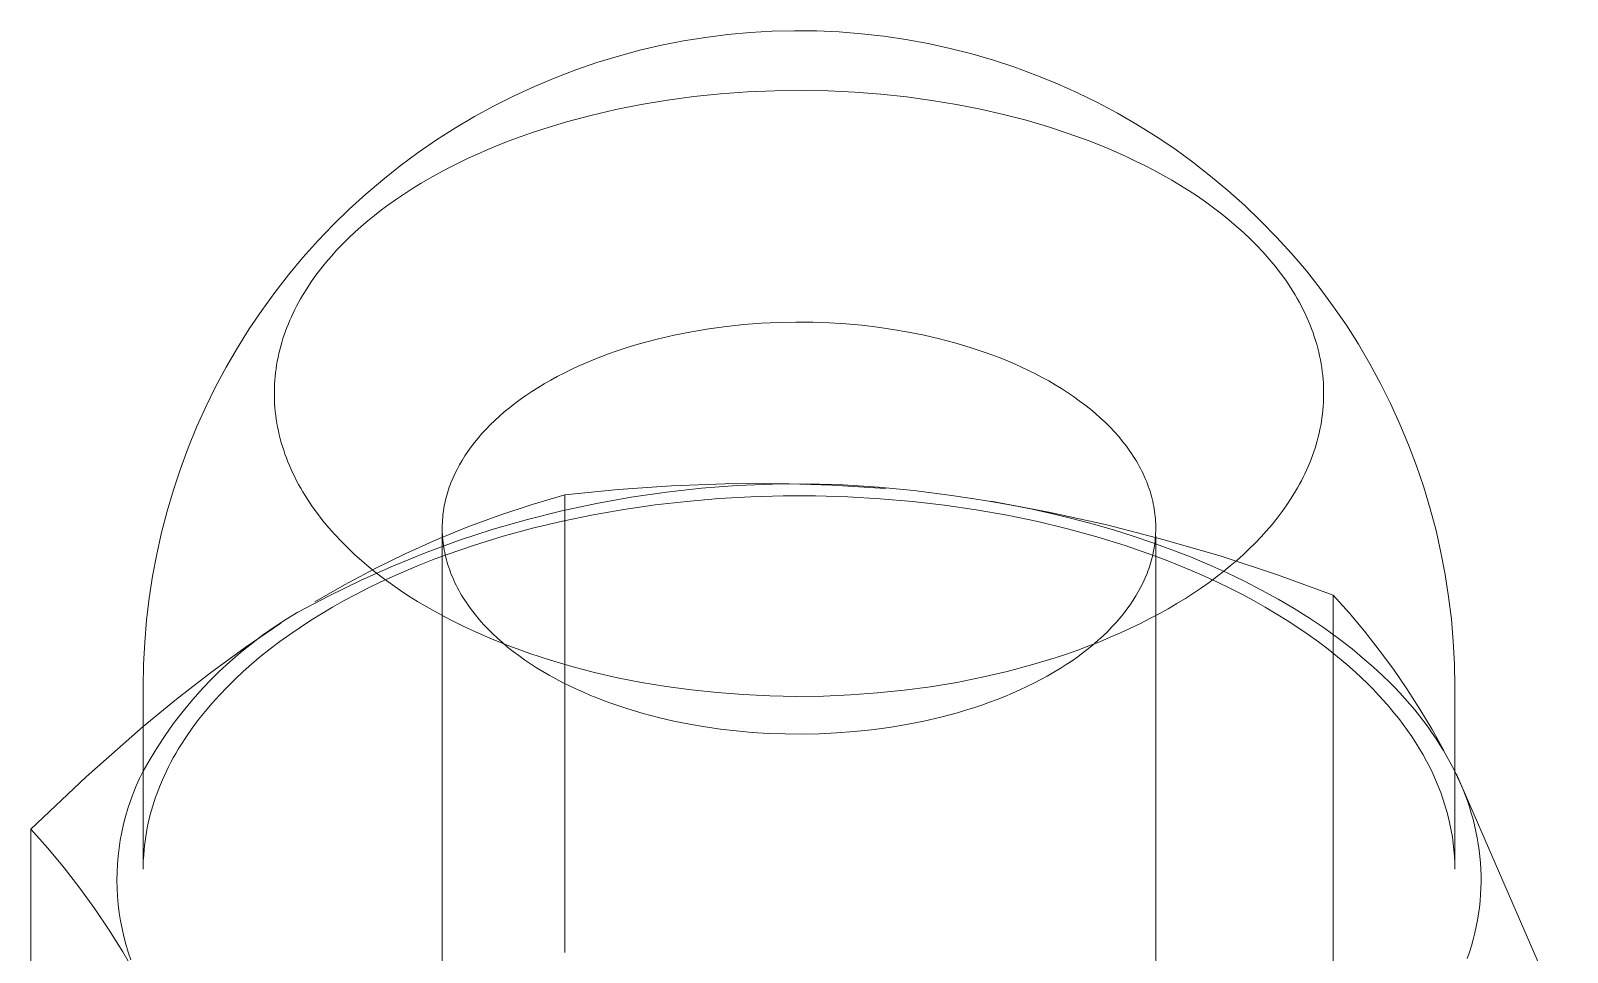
# Model space of a CAD drawing. Header units: inches. Extents: x -14 to 184, y -4 to 134.
# Drawn here: x 165.891 to 166.467, y 57.514 to 57.859 of the extents above; entities that cross this region are included whole.
import ezdxf

# ---------------------------------------------------------------- set-up
doc = ezdxf.new("R2010")
doc.units = ezdxf.units.IN
doc.layers.add('ZANO_R', color=7, linetype='Continuous', lineweight=0)

msp = doc.modelspace()

# ---------------------------------------------------------------- linework, layer by layer
at = {"layer": 'ZANO_R'}
for p, q in [((166.14379, 57.85699), (166.15211, 57.85804)), ((166.15211, 57.85804), (166.16045, 57.85881)), ((166.16045, 57.85881), (166.16881, 57.85929)), ((166.16881, 57.85929), (166.17719, 57.85949)), ((166.17719, 57.85949), (166.18556, 57.85941)), ((166.18556, 57.85941), (166.19393, 57.85903)), ((166.19393, 57.85903), (166.20228, 57.85838)), ((166.20228, 57.85838), (166.21061, 57.85744)), ((166.11105, 57.84998), (166.11914, 57.85215)), ((166.11914, 57.85215), (166.1273, 57.85404)), ((166.1273, 57.85404), (166.13552, 57.85566)), ((166.13552, 57.85566), (166.14379, 57.85699)), ((166.21061, 57.85744), (166.21896, 57.8562)), ((166.21896, 57.8562), (166.22727, 57.85468)), ((166.22727, 57.85468), (166.23552, 57.85288)), ((166.23552, 57.85288), (166.2437, 57.85079)), ((166.09511, 57.84482), (166.10304, 57.84754)), ((166.10304, 57.84754), (166.11105, 57.84998)), ((166.2437, 57.85079), (166.2518, 57.84843)), ((166.2518, 57.84843), (166.25982, 57.84579)), ((166.07956, 57.83859), (166.08729, 57.84184)), ((166.08729, 57.84184), (166.09511, 57.84482)), ((166.25982, 57.84579), (166.26775, 57.84287)), ((166.26775, 57.84287), (166.27557, 57.83969)), ((166.06448, 57.83131), (166.07196, 57.83508)), ((166.07196, 57.83508), (166.07956, 57.83859)), ((166.13937, 57.83478), (166.12945, 57.83346)), ((166.14941, 57.83581), (166.13937, 57.83478)), ((166.1595, 57.83654), (166.14941, 57.83581)), ((166.16962, 57.83697), (166.1595, 57.83654)), ((166.17973, 57.83709), (166.16962, 57.83697)), ((166.18978, 57.83691), (166.17973, 57.83709)), ((166.19973, 57.83645), (166.18978, 57.83691)), ((166.20956, 57.8357), (166.19973, 57.83645)), ((166.21922, 57.83467), (166.20956, 57.8357)), ((166.27557, 57.83969), (166.28327, 57.83623)), ((166.28327, 57.83623), (166.29085, 57.83252)), ((166.05712, 57.82729), (166.06448, 57.83131)), ((166.11007, 57.82993), (166.10069, 57.82775)), ((166.11967, 57.83184), (166.11007, 57.82993)), ((166.12945, 57.83346), (166.11967, 57.83184)), ((166.22868, 57.83338), (166.21922, 57.83467)), ((166.23791, 57.83185), (166.22868, 57.83338)), ((166.24689, 57.83008), (166.23791, 57.83185)), ((166.2556, 57.82809), (166.24689, 57.83008)), ((166.29085, 57.83252), (166.2983, 57.82855)), ((166.04992, 57.82303), (166.05712, 57.82729)), ((166.09157, 57.82531), (166.08273, 57.82263)), ((166.10069, 57.82775), (166.09157, 57.82531)), ((166.26401, 57.8259), (166.2556, 57.82809)), ((166.2721, 57.82352), (166.26401, 57.8259)), ((166.27987, 57.82098), (166.2721, 57.82352)), ((166.2983, 57.82855), (166.30561, 57.82432)), ((166.30561, 57.82432), (166.31278, 57.81985)), ((166.03595, 57.81377), (166.04286, 57.81852)), ((166.04286, 57.81852), (166.04992, 57.82303)), ((166.07007, 57.81817), (166.06602, 57.81658)), ((166.07421, 57.81971), (166.07007, 57.81817)), ((166.07843, 57.8212), (166.07421, 57.81971)), ((166.08273, 57.82263), (166.07843, 57.8212)), ((166.2873, 57.81828), (166.27987, 57.82098)), ((166.29452, 57.81539), (166.2873, 57.81828)), ((166.31278, 57.81985), (166.31978, 57.81513)), ((166.02922, 57.80879), (166.03595, 57.81377)), ((166.0582, 57.81325), (166.05442, 57.81152)), ((166.06206, 57.81494), (166.0582, 57.81325)), ((166.06602, 57.81658), (166.06206, 57.81494)), ((166.30162, 57.81227), (166.29452, 57.81539)), ((166.30512, 57.81062), (166.30162, 57.81227)), ((166.31978, 57.81513), (166.32662, 57.81017)), ((166.02265, 57.80358), (166.02922, 57.80879)), ((166.04369, 57.80608), (166.04032, 57.80419)), ((166.04717, 57.80793), (166.04369, 57.80608)), ((166.05075, 57.80974), (166.04717, 57.80793)), ((166.05442, 57.81152), (166.05075, 57.80974)), ((166.30859, 57.8089), (166.30512, 57.81062)), ((166.31201, 57.80713), (166.30859, 57.8089)), ((166.31538, 57.8053), (166.31201, 57.80713)), ((166.32662, 57.81017), (166.33328, 57.80499)), ((166.01627, 57.79816), (166.02265, 57.80358)), ((166.03387, 57.80033), (166.0308, 57.79835)), ((166.03704, 57.80228), (166.03387, 57.80033)), ((166.04032, 57.80419), (166.03704, 57.80228)), ((166.3187, 57.80341), (166.31538, 57.8053)), ((166.32197, 57.80146), (166.3187, 57.80341)), ((166.32517, 57.79945), (166.32197, 57.80146)), ((166.33328, 57.80499), (166.33976, 57.79958)), ((166.01008, 57.79252), (166.01627, 57.79816)), ((166.02783, 57.79635), (166.02497, 57.79433)), ((166.0308, 57.79835), (166.02783, 57.79635)), ((166.32831, 57.79739), (166.32517, 57.79945)), ((166.33139, 57.79526), (166.32831, 57.79739)), ((166.33439, 57.79309), (166.33139, 57.79526)), ((166.33976, 57.79958), (166.34605, 57.79395)), ((166.00408, 57.78667), (166.01008, 57.79252)), ((166.01956, 57.79023), (166.01701, 57.78815)), ((166.02221, 57.79229), (166.01956, 57.79023)), ((166.02497, 57.79433), (166.02221, 57.79229)), ((166.33731, 57.79085), (166.33439, 57.79309)), ((166.34015, 57.78857), (166.33731, 57.79085)), ((166.34605, 57.79395), (166.35215, 57.7881)), ((165.99828, 57.78062), (166.00408, 57.78667)), ((166.01219, 57.78394), (166.00989, 57.78177)), ((166.01456, 57.78606), (166.01219, 57.78394)), ((166.01701, 57.78815), (166.01456, 57.78606)), ((166.34291, 57.78623), (166.34015, 57.78857)), ((166.34558, 57.78384), (166.34291, 57.78623)), ((166.34815, 57.7814), (166.34558, 57.78384)), ((166.35215, 57.7881), (166.35804, 57.78205)), ((165.9927, 57.77438), (165.99828, 57.78062)), ((166.00548, 57.77729), (166.00338, 57.77497)), ((166.00765, 57.77955), (166.00548, 57.77729)), ((166.00989, 57.78177), (166.00765, 57.77955)), ((166.35063, 57.77892), (166.34815, 57.7814)), ((166.35301, 57.77639), (166.35063, 57.77892)), ((166.35804, 57.78205), (166.36372, 57.7758)), ((165.98733, 57.76795), (165.9927, 57.77438)), ((166.00136, 57.77261), (165.99942, 57.77021)), ((166.00338, 57.77497), (166.00136, 57.77261)), ((166.35528, 57.77382), (166.35301, 57.77639)), ((166.35745, 57.7712), (166.35528, 57.77382)), ((166.36372, 57.7758), (166.36918, 57.76937)), ((165.98218, 57.76134), (165.98733, 57.76795)), ((165.99757, 57.76776), (165.9958, 57.76527)), ((165.99942, 57.77021), (165.99757, 57.76776)), ((166.35951, 57.76855), (166.35745, 57.7712)), ((166.36145, 57.76586), (166.35951, 57.76855)), ((166.36238, 57.7645), (166.36145, 57.76586)), ((166.36918, 57.76937), (166.37442, 57.76274)), ((165.97726, 57.75456), (165.98218, 57.76134)), ((165.99254, 57.76016), (165.99178, 57.75886)), ((165.99412, 57.76273), (165.99254, 57.76016)), ((165.9958, 57.76527), (165.99412, 57.76273)), ((166.36328, 57.76314), (166.36238, 57.7645)), ((166.36415, 57.76176), (166.36328, 57.76314)), ((166.36499, 57.76038), (166.36415, 57.76176)), ((166.3658, 57.75899), (166.36499, 57.76038)), ((166.37442, 57.76274), (166.37942, 57.75594)), ((165.97257, 57.74762), (165.97726, 57.75456)), ((165.98967, 57.7549), (165.98902, 57.75356)), ((165.99035, 57.75623), (165.98967, 57.7549)), ((165.99106, 57.75755), (165.99035, 57.75623)), ((165.99178, 57.75886), (165.99106, 57.75755)), ((166.36658, 57.75759), (166.3658, 57.75899)), ((166.36733, 57.75619), (166.36658, 57.75759)), ((166.36805, 57.75478), (166.36733, 57.75619)), ((166.36873, 57.75337), (166.36805, 57.75478)), ((166.37942, 57.75594), (166.3842, 57.74898)), ((165.98723, 57.7495), (165.98668, 57.74813)), ((165.9878, 57.75086), (165.98723, 57.7495)), ((165.9884, 57.75222), (165.9878, 57.75086)), ((165.98902, 57.75356), (165.9884, 57.75222)), ((166.14502, 57.74768), (166.15158, 57.74857)), ((166.15158, 57.74857), (166.15815, 57.74926)), ((166.15815, 57.74926), (166.16471, 57.74976)), ((166.16471, 57.74976), (166.17122, 57.75006)), ((166.17122, 57.75006), (166.17767, 57.75019)), ((166.17767, 57.75019), (166.18403, 57.75013)), ((166.18403, 57.75013), (166.19029, 57.7499)), ((166.19029, 57.7499), (166.19643, 57.74952)), ((166.19643, 57.74952), (166.20243, 57.74898)), ((166.20243, 57.74898), (166.20828, 57.74829)), ((166.36939, 57.75195), (166.36873, 57.75337)), ((166.37001, 57.75052), (166.36939, 57.75195)), ((166.3706, 57.74909), (166.37001, 57.75052)), ((166.37116, 57.74766), (166.3706, 57.74909)), ((166.3842, 57.74898), (166.38872, 57.74185)), ((165.96812, 57.74052), (165.97257, 57.74762)), ((165.98479, 57.74258), (165.98439, 57.74118)), ((165.98522, 57.74398), (165.98479, 57.74258)), ((165.98568, 57.74537), (165.98522, 57.74398)), ((165.98617, 57.74676), (165.98568, 57.74537)), ((165.98668, 57.74813), (165.98617, 57.74676)), ((166.11939, 57.74215), (166.12565, 57.74383)), ((166.12565, 57.74383), (166.13203, 57.74531)), ((166.13203, 57.74531), (166.13849, 57.7466)), ((166.13849, 57.7466), (166.14502, 57.74768)), ((166.20828, 57.74829), (166.21408, 57.74746)), ((166.21408, 57.74746), (166.2199, 57.74646)), ((166.2199, 57.74646), (166.22573, 57.74529)), ((166.22573, 57.74529), (166.23155, 57.74394)), ((166.23155, 57.74394), (166.23734, 57.74241)), ((166.37169, 57.74622), (166.37116, 57.74766)), ((166.37218, 57.74477), (166.37169, 57.74622)), ((166.37264, 57.74333), (166.37218, 57.74477)), ((166.37307, 57.74188), (166.37264, 57.74333)), ((165.96392, 57.73327), (165.96812, 57.74052)), ((165.98337, 57.73693), (165.98309, 57.73551)), ((165.98368, 57.73835), (165.98337, 57.73693)), ((165.98402, 57.73977), (165.98368, 57.73835)), ((165.98439, 57.74118), (165.98402, 57.73977)), ((166.10157, 57.73601), (166.10442, 57.73715)), ((166.10442, 57.73715), (166.10733, 57.73824)), ((166.10733, 57.73824), (166.11028, 57.73928)), ((166.11028, 57.73928), (166.11328, 57.74029)), ((166.11328, 57.74029), (166.11632, 57.74124)), ((166.11632, 57.74124), (166.11939, 57.74215)), ((166.23734, 57.74241), (166.24308, 57.7407)), ((166.24308, 57.7407), (166.24873, 57.73881)), ((166.24873, 57.73881), (166.25152, 57.7378)), ((166.25152, 57.7378), (166.25428, 57.73674)), ((166.37347, 57.74043), (166.37307, 57.74188)), ((166.37383, 57.73897), (166.37347, 57.74043)), ((166.37416, 57.73751), (166.37383, 57.73897)), ((166.37446, 57.73606), (166.37416, 57.73751)), ((166.38872, 57.74185), (166.39301, 57.73458)), ((165.95996, 57.72589), (165.96392, 57.73327)), ((165.98244, 57.7312), (165.98228, 57.72976)), ((165.98263, 57.73264), (165.98244, 57.7312)), ((165.98284, 57.73408), (165.98263, 57.73264)), ((165.98309, 57.73551), (165.98284, 57.73408)), ((166.08815, 57.72975), (166.09071, 57.73108)), ((166.09071, 57.73108), (166.09334, 57.73237)), ((166.09334, 57.73237), (166.09602, 57.73363)), ((166.09602, 57.73363), (166.09877, 57.73484)), ((166.09877, 57.73484), (166.10157, 57.73601)), ((166.25428, 57.73674), (166.25701, 57.73564)), ((166.25701, 57.73564), (166.2597, 57.73449)), ((166.2597, 57.73449), (166.26236, 57.7333)), ((166.26236, 57.7333), (166.26497, 57.73206)), ((166.26497, 57.73206), (166.26753, 57.73078)), ((166.37473, 57.7346), (166.37446, 57.73606)), ((166.37496, 57.73314), (166.37473, 57.7346)), ((166.37516, 57.73167), (166.37496, 57.73314)), ((166.37533, 57.73021), (166.37516, 57.73167)), ((166.39301, 57.73458), (166.39704, 57.72716)), ((165.95626, 57.71837), (165.95996, 57.72589)), ((165.98201, 57.72541), (165.98198, 57.72396)), ((165.98207, 57.72686), (165.98201, 57.72541)), ((165.98216, 57.72831), (165.98207, 57.72686)), ((165.98228, 57.72976), (165.98216, 57.72831)), ((166.07858, 57.72412), (166.08087, 57.72557)), ((166.08087, 57.72557), (166.08323, 57.727)), ((166.08323, 57.727), (166.08566, 57.72839)), ((166.08566, 57.72839), (166.08815, 57.72975)), ((166.26753, 57.73078), (166.27005, 57.72946)), ((166.27005, 57.72946), (166.27252, 57.7281)), ((166.27252, 57.7281), (166.27494, 57.7267)), ((166.27494, 57.7267), (166.27729, 57.72526)), ((166.27729, 57.72526), (166.27959, 57.72378)), ((166.37546, 57.72875), (166.37533, 57.73021)), ((166.37557, 57.72729), (166.37546, 57.72875)), ((166.37564, 57.72583), (166.37557, 57.72729)), ((166.37567, 57.72437), (166.37564, 57.72583)), ((166.39704, 57.72716), (166.40081, 57.7196)), ((165.98198, 57.72396), (165.98199, 57.7225)), ((165.98199, 57.7225), (165.98202, 57.72104)), ((165.98202, 57.72104), (165.98209, 57.71958)), ((165.98209, 57.71958), (165.98219, 57.71812)), ((166.07017, 57.71804), (166.07216, 57.7196)), ((166.07216, 57.7196), (166.07423, 57.72113)), ((166.07423, 57.72113), (166.07637, 57.72264)), ((166.07637, 57.72264), (166.07858, 57.72412)), ((166.27959, 57.72378), (166.28183, 57.72226)), ((166.28183, 57.72226), (166.284, 57.72071)), ((166.284, 57.72071), (166.2861, 57.71913)), ((166.3755, 57.71856), (166.37559, 57.72001)), ((166.37559, 57.72001), (166.37565, 57.72146)), ((166.37565, 57.72146), (166.37568, 57.72292)), ((166.37568, 57.72292), (166.37567, 57.72437)), ((166.40081, 57.7196), (166.40432, 57.71192)), ((165.95282, 57.71073), (165.95626, 57.71837)), ((165.98219, 57.71812), (165.98233, 57.71666)), ((165.98233, 57.71666), (165.9825, 57.7152)), ((165.9825, 57.7152), (165.9827, 57.71374)), ((165.9827, 57.71374), (165.98293, 57.71228)), ((166.06467, 57.71326), (166.06643, 57.71487)), ((166.06643, 57.71487), (166.06826, 57.71647)), ((166.06826, 57.71647), (166.07017, 57.71804)), ((166.2861, 57.71913), (166.28814, 57.71751)), ((166.28814, 57.71751), (166.2901, 57.71587)), ((166.2901, 57.71587), (166.29199, 57.71419)), ((166.29199, 57.71419), (166.2938, 57.71248)), ((166.37482, 57.7128), (166.37503, 57.71423)), ((166.37503, 57.71423), (166.37522, 57.71567)), ((166.37522, 57.71567), (166.37538, 57.71712)), ((166.37538, 57.71712), (166.3755, 57.71856)), ((165.94964, 57.70298), (165.95282, 57.71073)), ((165.98293, 57.71228), (165.9832, 57.71082)), ((165.9832, 57.71082), (165.98349, 57.70936)), ((165.98349, 57.70936), (165.98383, 57.7079)), ((166.05844, 57.70669), (166.05988, 57.70835)), ((166.05988, 57.70835), (166.0614, 57.71)), ((166.0614, 57.71), (166.063, 57.71164)), ((166.063, 57.71164), (166.06467, 57.71326)), ((166.2938, 57.71248), (166.29554, 57.71075)), ((166.29554, 57.71075), (166.29719, 57.709)), ((166.29719, 57.709), (166.29877, 57.70722)), ((166.37364, 57.70711), (166.37398, 57.70852)), ((166.37398, 57.70852), (166.37429, 57.70994)), ((166.37429, 57.70994), (166.37457, 57.71137)), ((166.37457, 57.71137), (166.37482, 57.7128)), ((166.40432, 57.71192), (166.40757, 57.70413)), ((165.94674, 57.69517), (165.94964, 57.70298)), ((165.98383, 57.7079), (165.98419, 57.70645)), ((165.98419, 57.70645), (165.98459, 57.705)), ((165.98459, 57.705), (165.98502, 57.70355)), ((165.98502, 57.70355), (165.98548, 57.7021)), ((166.05459, 57.70167), (166.05579, 57.70334)), ((166.05579, 57.70334), (166.05708, 57.70502)), ((166.05708, 57.70502), (166.05844, 57.70669)), ((166.29877, 57.70722), (166.30026, 57.70542)), ((166.30026, 57.70542), (166.30167, 57.70361)), ((166.30167, 57.70361), (166.303, 57.70177)), ((166.37198, 57.7015), (166.37244, 57.70289)), ((166.37244, 57.70289), (166.37287, 57.70429)), ((166.37287, 57.70429), (166.37327, 57.7057)), ((166.37327, 57.7057), (166.37364, 57.70711)), ((166.40757, 57.70413), (166.41055, 57.69623)), ((165.98548, 57.7021), (165.98597, 57.70066)), ((165.98597, 57.70066), (165.9865, 57.69922)), ((165.9865, 57.69922), (165.98706, 57.69778)), ((165.98706, 57.69778), (165.98765, 57.69635)), ((166.05052, 57.69493), (166.05143, 57.69662)), ((166.05143, 57.69662), (166.0524, 57.6983)), ((166.0524, 57.6983), (166.05346, 57.69998)), ((166.05346, 57.69998), (166.05459, 57.70167)), ((166.303, 57.70177), (166.30363, 57.70085)), ((166.30363, 57.70085), (166.30424, 57.69992)), ((166.30424, 57.69992), (166.30483, 57.699)), ((166.30483, 57.699), (166.3054, 57.69806)), ((166.3054, 57.69806), (166.30594, 57.69713)), ((166.30594, 57.69713), (166.30647, 57.69619)), ((166.36986, 57.69601), (166.37043, 57.69737)), ((166.37043, 57.69737), (166.37098, 57.69874)), ((166.37098, 57.69874), (166.37149, 57.70012)), ((166.37149, 57.70012), (166.37198, 57.7015)), ((165.9441, 57.68727), (165.94674, 57.69517)), ((165.98765, 57.69635), (165.98827, 57.69493)), ((165.98827, 57.69493), (165.98893, 57.69351)), ((165.98893, 57.69351), (165.98961, 57.69209)), ((165.98961, 57.69209), (165.99033, 57.69068)), ((165.99033, 57.69068), (165.99108, 57.68928)), ((166.04825, 57.68991), (166.04894, 57.69158)), ((166.04894, 57.69158), (166.0497, 57.69325)), ((166.0497, 57.69325), (166.05052, 57.69493)), ((166.30647, 57.69619), (166.30697, 57.69525)), ((166.30697, 57.69525), (166.30745, 57.69431)), ((166.30745, 57.69431), (166.30791, 57.69337)), ((166.30791, 57.69337), (166.30835, 57.69242)), ((166.30835, 57.69242), (166.30876, 57.69148)), ((166.30876, 57.69148), (166.30916, 57.69053)), ((166.36731, 57.69065), (166.36799, 57.69197)), ((166.36799, 57.69197), (166.36864, 57.69331)), ((166.36864, 57.69331), (166.36926, 57.69466)), ((166.36926, 57.69466), (166.36986, 57.69601)), ((166.41055, 57.69623), (166.41325, 57.68823)), ((165.94174, 57.67928), (165.9441, 57.68727)), ((165.99108, 57.68928), (165.99186, 57.68788)), ((165.99186, 57.68788), (165.99267, 57.6865)), ((165.99267, 57.6865), (165.99351, 57.68511)), ((165.99351, 57.68511), (165.99438, 57.68374)), ((166.04657, 57.68481), (166.04681, 57.68567)), ((166.04681, 57.68567), (166.04707, 57.68653)), ((166.04707, 57.68653), (166.04734, 57.68739)), ((166.04734, 57.68739), (166.04763, 57.68823)), ((166.04763, 57.68823), (166.04793, 57.68908)), ((166.04793, 57.68908), (166.04825, 57.68991)), ((166.09102, 57.68534), (166.07873, 57.68176)), ((166.11099, 57.68739), (166.09102, 57.68534)), ((166.09102, 57.51372), (166.09102, 57.68534)), ((166.13101, 57.68879), (166.11099, 57.68739)), ((166.11591, 57.68454), (166.12907, 57.68644)), ((166.12907, 57.68644), (166.14229, 57.68789)), ((166.15107, 57.68952), (166.13101, 57.68879)), ((166.14229, 57.68789), (166.15556, 57.68888)), ((166.17115, 57.6896), (166.15107, 57.68952)), ((166.15556, 57.68888), (166.16885, 57.68941)), ((166.17287, 57.68499), (166.16077, 57.68465)), ((166.16885, 57.68941), (166.18215, 57.68949)), ((166.19121, 57.68902), (166.17115, 57.6896)), ((166.185, 57.68499), (166.17287, 57.68499)), ((166.18215, 57.68949), (166.19544, 57.68911)), ((166.19714, 57.68464), (166.185, 57.68499)), ((166.21125, 57.68778), (166.19121, 57.68902)), ((166.19544, 57.68911), (166.20872, 57.68827)), ((166.20872, 57.68827), (166.22196, 57.68698)), ((166.22196, 57.68698), (166.23514, 57.68523)), ((166.23514, 57.68523), (166.24295, 57.68414)), ((166.30916, 57.69053), (166.30953, 57.68958)), ((166.30953, 57.68958), (166.30989, 57.68864)), ((166.30989, 57.68864), (166.31022, 57.68769)), ((166.31022, 57.68769), (166.31053, 57.68674)), ((166.31053, 57.68674), (166.31081, 57.68579)), ((166.31081, 57.68579), (166.31108, 57.68484)), ((166.36354, 57.68414), (166.36512, 57.68671)), ((166.36512, 57.68671), (166.36587, 57.68802)), ((166.36587, 57.68802), (166.3666, 57.68933)), ((166.3666, 57.68933), (166.36731, 57.69065)), ((166.41325, 57.68823), (166.41568, 57.68014)), ((165.93965, 57.67121), (165.94174, 57.67928)), ((165.99438, 57.68374), (165.99528, 57.68237)), ((165.99528, 57.68237), (165.99621, 57.68102)), ((165.99621, 57.68102), (165.99815, 57.67833)), ((166.04534, 57.67863), (166.04546, 57.67952)), ((166.04546, 57.67952), (166.04561, 57.68042)), ((166.04561, 57.68042), (166.04576, 57.68131)), ((166.04576, 57.68131), (166.04594, 57.68219)), ((166.04594, 57.68219), (166.04613, 57.68307)), ((166.04613, 57.68307), (166.04634, 57.68394)), ((166.04634, 57.68394), (166.04657, 57.68481)), ((166.07873, 57.68176), (166.06658, 57.67776)), ((166.07691, 57.67614), (166.08981, 57.67939)), ((166.08981, 57.67939), (166.10281, 57.68219)), ((166.11315, 57.67991), (166.10155, 57.6779)), ((166.10281, 57.68219), (166.11591, 57.68454)), ((166.12489, 57.6816), (166.11315, 57.67991)), ((166.13676, 57.68295), (166.12489, 57.6816)), ((166.14873, 57.68397), (166.13676, 57.68295)), ((166.16077, 57.68465), (166.14873, 57.68397)), ((166.20927, 57.68395), (166.19714, 57.68464)), ((166.22137, 57.68291), (166.20927, 57.68395)), ((166.2334, 57.68152), (166.22137, 57.68291)), ((166.2453, 57.6798), (166.2334, 57.68152)), ((166.24295, 57.68414), (166.25075, 57.6829)), ((166.25697, 57.67774), (166.2453, 57.6798)), ((166.25075, 57.6829), (166.25854, 57.68151)), ((166.27262, 57.67888), (166.25076, 57.68296)), ((166.25854, 57.68151), (166.2663, 57.67996)), ((166.2663, 57.67996), (166.27402, 57.67825)), ((166.31108, 57.68484), (166.31133, 57.6839)), ((166.31133, 57.6839), (166.31155, 57.68295)), ((166.31155, 57.68295), (166.31176, 57.682)), ((166.31176, 57.682), (166.31194, 57.68106)), ((166.31194, 57.68106), (166.3121, 57.68012)), ((166.3121, 57.68012), (166.31225, 57.67918)), ((166.31225, 57.67918), (166.31237, 57.67824)), ((166.36009, 57.67912), (166.36186, 57.68161)), ((166.36186, 57.68161), (166.36354, 57.68414)), ((166.41568, 57.68014), (166.41783, 57.67198)), ((165.99815, 57.67833), (166.00021, 57.67567)), ((166.00021, 57.67567), (166.00238, 57.67306)), ((166.04497, 57.67316), (166.04499, 57.67408)), ((166.04499, 57.67408), (166.04502, 57.675)), ((166.04502, 57.675), (166.04507, 57.67591)), ((166.04507, 57.67591), (166.04514, 57.67682)), ((166.04514, 57.67682), (166.04523, 57.67772)), ((166.04523, 57.67772), (166.04534, 57.67863)), ((166.06658, 57.67776), (166.05457, 57.67334)), ((166.06413, 57.67245), (166.07691, 57.67614)), ((166.09011, 57.67556), (166.07887, 57.67288)), ((166.10155, 57.6779), (166.09011, 57.67556)), ((166.26842, 57.67536), (166.25697, 57.67774)), ((166.27961, 57.67267), (166.26842, 57.67536)), ((166.29434, 57.67408), (166.27262, 57.67888)), ((166.27402, 57.67825), (166.28168, 57.6764)), ((166.28168, 57.6764), (166.28928, 57.67439)), ((166.28928, 57.67439), (166.2968, 57.67222)), ((166.31588, 57.66857), (166.29434, 57.67408)), ((166.31237, 57.67824), (166.31247, 57.6773)), ((166.31247, 57.6773), (166.31255, 57.67636)), ((166.31255, 57.67636), (166.31262, 57.67543)), ((166.31262, 57.67543), (166.31266, 57.6745)), ((166.31266, 57.6745), (166.31268, 57.67358)), ((166.31268, 57.67358), (166.31269, 57.67265)), ((166.35428, 57.6719), (166.3563, 57.67426)), ((166.3563, 57.67426), (166.35824, 57.67667)), ((166.35824, 57.67667), (166.36009, 57.67912)), ((165.93783, 57.66308), (165.93965, 57.67121)), ((166.00238, 57.67306), (166.00465, 57.67049)), ((166.00465, 57.67049), (166.00703, 57.66796)), ((166.00703, 57.66796), (166.00951, 57.66547)), ((166.04272, 57.66852), (166.03105, 57.66329)), ((166.03899, 57.66377), (166.05149, 57.66833)), ((166.05457, 57.67334), (166.04272, 57.66852)), ((166.04498, 57.67223), (166.04497, 57.67316)), ((166.04497, 57.34648), (166.04497, 57.67223)), ((166.045, 57.67131), (166.04498, 57.67223)), ((166.04504, 57.67038), (166.045, 57.67131)), ((166.04511, 57.66945), (166.04504, 57.67038)), ((166.04519, 57.66851), (166.04511, 57.66945)), ((166.04529, 57.66757), (166.04519, 57.66851)), ((166.05149, 57.66833), (166.06413, 57.67245)), ((166.06783, 57.66989), (166.05703, 57.66657)), ((166.07887, 57.67288), (166.06783, 57.66989)), ((166.29054, 57.66967), (166.27961, 57.67267)), ((166.30118, 57.66638), (166.29054, 57.66967)), ((166.2968, 57.67222), (166.30422, 57.6699)), ((166.30422, 57.6699), (166.31153, 57.66744)), ((166.31243, 57.66809), (166.31232, 57.66718)), ((166.31252, 57.66899), (166.31243, 57.66809)), ((166.31259, 57.6699), (166.31252, 57.66899)), ((166.31264, 57.67081), (166.31259, 57.6699)), ((166.31267, 57.67173), (166.31264, 57.67081)), ((166.31269, 57.67265), (166.31267, 57.67173)), ((166.31269, 57.6699), (166.31269, 57.34648)), ((166.33724, 57.66234), (166.31588, 57.66857)), ((166.35001, 57.66732), (166.35218, 57.66959)), ((166.35218, 57.66959), (166.35428, 57.6719)), ((166.41783, 57.67198), (166.4197, 57.66374)), ((165.93628, 57.6549), (165.93783, 57.66308)), ((166.00951, 57.66547), (166.01208, 57.66303)), ((166.01208, 57.66303), (166.01475, 57.66065)), ((166.03105, 57.66329), (166.01956, 57.65766)), ((166.02666, 57.65878), (166.03899, 57.66377)), ((166.04648, 57.66293), (166.04133, 57.661)), ((166.04541, 57.66663), (166.04529, 57.66757)), ((166.04556, 57.66569), (166.04541, 57.66663)), ((166.04572, 57.66475), (166.04556, 57.66569)), ((166.0459, 57.66381), (166.04572, 57.66475)), ((166.04611, 57.66286), (166.0459, 57.66381)), ((166.04633, 57.66191), (166.04611, 57.66286)), ((166.04658, 57.66097), (166.04633, 57.66191)), ((166.05703, 57.66657), (166.04648, 57.66293)), ((166.31151, 57.66279), (166.30118, 57.66638)), ((166.31132, 57.66187), (166.31109, 57.661)), ((166.31153, 57.66274), (166.31132, 57.66187)), ((166.31655, 57.6609), (166.31151, 57.66279)), ((166.31153, 57.66744), (166.31873, 57.66482)), ((166.31172, 57.66362), (166.31153, 57.66274)), ((166.31189, 57.6645), (166.31172, 57.66362)), ((166.31205, 57.66539), (166.31189, 57.6645)), ((166.3122, 57.66629), (166.31205, 57.66539)), ((166.31232, 57.66718), (166.3122, 57.66629)), ((166.31873, 57.66482), (166.32578, 57.66207)), ((166.32578, 57.66207), (166.33269, 57.65917)), ((166.35837, 57.65542), (166.33724, 57.66234)), ((166.3431, 57.66081), (166.34547, 57.66293)), ((166.34547, 57.66293), (166.34777, 57.6651)), ((166.34777, 57.6651), (166.35001, 57.66732)), ((166.4197, 57.66374), (166.42128, 57.65545)), ((166.01956, 57.65766), (166.00827, 57.65164)), ((166.01451, 57.65338), (166.02666, 57.65878)), ((166.01475, 57.66065), (166.01751, 57.65831)), ((166.01751, 57.65831), (166.02035, 57.65602)), ((166.03133, 57.65694), (166.02648, 57.65481)), ((166.03628, 57.659), (166.03133, 57.65694)), ((166.04133, 57.661), (166.03628, 57.659)), ((166.04685, 57.66002), (166.04658, 57.66097)), ((166.04713, 57.65907), (166.04685, 57.66002)), ((166.04744, 57.65812), (166.04713, 57.65907)), ((166.04777, 57.65717), (166.04744, 57.65812)), ((166.04813, 57.65623), (166.04777, 57.65717)), ((166.0485, 57.65528), (166.04813, 57.65623)), ((166.30973, 57.65673), (166.30941, 57.6559)), ((166.31003, 57.65758), (166.30973, 57.65673)), ((166.31032, 57.65842), (166.31003, 57.65758)), ((166.31059, 57.65928), (166.31032, 57.65842)), ((166.31085, 57.66014), (166.31059, 57.65928)), ((166.31109, 57.661), (166.31085, 57.66014)), ((166.32151, 57.65893), (166.31655, 57.6609)), ((166.32639, 57.65689), (166.32151, 57.65893)), ((166.33117, 57.65479), (166.32639, 57.65689)), ((166.33269, 57.65917), (166.33944, 57.65613)), ((166.33545, 57.65459), (166.3381, 57.65665)), ((166.3381, 57.65665), (166.34065, 57.65872)), ((166.33944, 57.65613), (166.34602, 57.65296)), ((166.34065, 57.65872), (166.3431, 57.66081)), ((165.93502, 57.64666), (165.93628, 57.6549)), ((166.00827, 57.65164), (165.99719, 57.64524)), ((166.00255, 57.64756), (166.01451, 57.65338)), ((166.01711, 57.65037), (166.01258, 57.64806)), ((166.02174, 57.65262), (166.01711, 57.65037)), ((166.02035, 57.65602), (166.02327, 57.65379)), ((166.02648, 57.65481), (166.02174, 57.65262)), ((166.02327, 57.65379), (166.02627, 57.65161)), ((166.02627, 57.65161), (166.02935, 57.64949)), ((166.04889, 57.65433), (166.0485, 57.65528)), ((166.04931, 57.65339), (166.04889, 57.65433)), ((166.04975, 57.65244), (166.04931, 57.65339)), ((166.05021, 57.6515), (166.04975, 57.65244)), ((166.05069, 57.65056), (166.05021, 57.6515)), ((166.05119, 57.64962), (166.05069, 57.65056)), ((166.30713, 57.65088), (166.30623, 57.64919)), ((166.30796, 57.65255), (166.30713, 57.65088)), ((166.30872, 57.65423), (166.30796, 57.65255)), ((166.30941, 57.6559), (166.30872, 57.65423)), ((166.32686, 57.64852), (166.32983, 57.65052)), ((166.32983, 57.65052), (166.33269, 57.65254)), ((166.33587, 57.65262), (166.33117, 57.65479)), ((166.33269, 57.65254), (166.33545, 57.65459)), ((166.34048, 57.65039), (166.33587, 57.65262)), ((166.34498, 57.64809), (166.34048, 57.65039)), ((166.34602, 57.65296), (166.35241, 57.64967)), ((166.37927, 57.6478), (166.35837, 57.65542)), ((166.42128, 57.65545), (166.42258, 57.64711)), ((165.93404, 57.63839), (165.93502, 57.64666)), ((165.9908, 57.64133), (166.00255, 57.64756)), ((166.00817, 57.64569), (166.00386, 57.64326)), ((166.01258, 57.64806), (166.00817, 57.64569)), ((166.02935, 57.64949), (166.03249, 57.64742)), ((166.03249, 57.64742), (166.03569, 57.64542)), ((166.03569, 57.64542), (166.03896, 57.64347)), ((166.05172, 57.64868), (166.05119, 57.64962)), ((166.05226, 57.64775), (166.05172, 57.64868)), ((166.05283, 57.64681), (166.05226, 57.64775)), ((166.05342, 57.64589), (166.05283, 57.64681)), ((166.05403, 57.64496), (166.05342, 57.64589)), ((166.05466, 57.64404), (166.05403, 57.64496)), ((166.3042, 57.64583), (166.30307, 57.64414)), ((166.30525, 57.64751), (166.3042, 57.64583)), ((166.30623, 57.64919), (166.30525, 57.64751)), ((166.31734, 57.64268), (166.32062, 57.6446)), ((166.32062, 57.6446), (166.32379, 57.64655)), ((166.32379, 57.64655), (166.32686, 57.64852)), ((166.3494, 57.64572), (166.34498, 57.64809)), ((166.35371, 57.6433), (166.3494, 57.64572)), ((166.35241, 57.64967), (166.35861, 57.64625)), ((166.35861, 57.64625), (166.36461, 57.64272)), ((166.38524, 57.64111), (166.37927, 57.6478)), ((166.37927, 57.6478), (166.37927, 57.47618)), ((166.42258, 57.64711), (166.42359, 57.63872)), ((165.98629, 57.63861), (165.9908, 57.64133)), ((165.99967, 57.64078), (165.99559, 57.63825)), ((166.00386, 57.64326), (165.99967, 57.64078)), ((166.03896, 57.64347), (166.04228, 57.64158)), ((166.04228, 57.64158), (166.04565, 57.63974)), ((166.04565, 57.63974), (166.04907, 57.63797)), ((166.05599, 57.6422), (166.05466, 57.64404)), ((166.0574, 57.64039), (166.05599, 57.6422)), ((166.05889, 57.63859), (166.0574, 57.64039)), ((166.29922, 57.63912), (166.29778, 57.63746)), ((166.30058, 57.64079), (166.29922, 57.63912)), ((166.30187, 57.64246), (166.30058, 57.64079)), ((166.30307, 57.64414), (166.30187, 57.64246)), ((166.30691, 57.63713), (166.31049, 57.63895)), ((166.31049, 57.63895), (166.31397, 57.6408)), ((166.31397, 57.6408), (166.31734, 57.64268)), ((166.35792, 57.64081), (166.35371, 57.6433)), ((166.36202, 57.63827), (166.35792, 57.64081)), ((166.36461, 57.64272), (166.37039, 57.63908)), ((166.37039, 57.63908), (166.37594, 57.63533)), ((166.391, 57.63423), (166.38524, 57.64111)), ((165.93333, 57.63009), (165.93404, 57.63839)), ((165.98441, 57.63725), (165.97105, 57.62817)), ((165.97756, 57.63272), (165.98187, 57.63574)), ((165.98187, 57.63574), (165.98629, 57.63861)), ((165.98778, 57.63303), (165.98405, 57.63034)), ((165.99163, 57.63566), (165.98778, 57.63303)), ((165.99559, 57.63825), (165.99163, 57.63566)), ((166.04907, 57.63797), (166.05253, 57.63626)), ((166.05253, 57.63626), (166.05604, 57.63461)), ((166.05604, 57.63461), (166.06314, 57.63148)), ((166.06047, 57.63681), (166.05889, 57.63859)), ((166.06212, 57.63506), (166.06047, 57.63681)), ((166.06386, 57.63333), (166.06212, 57.63506)), ((166.06567, 57.63162), (166.06386, 57.63333)), ((166.29466, 57.63417), (166.29299, 57.63255)), ((166.29626, 57.63581), (166.29466, 57.63417)), ((166.2956, 57.63194), (166.29946, 57.63363)), ((166.29778, 57.63746), (166.29626, 57.63581)), ((166.29946, 57.63363), (166.30324, 57.63536)), ((166.30324, 57.63536), (166.30691, 57.63713)), ((166.36602, 57.63566), (166.36202, 57.63827)), ((166.36991, 57.63299), (166.36602, 57.63566)), ((166.37594, 57.63533), (166.38127, 57.63149)), ((166.39654, 57.62718), (166.391, 57.63423)), ((166.42359, 57.63872), (166.42431, 57.63031)), ((165.93291, 57.62177), (165.93333, 57.63009)), ((165.97105, 57.62817), (165.95798, 57.61867)), ((165.96926, 57.62624), (165.97335, 57.62955)), ((165.97335, 57.62955), (165.97756, 57.63272)), ((165.98044, 57.62761), (165.97695, 57.62482)), ((165.98405, 57.63034), (165.98044, 57.62761)), ((166.06314, 57.63148), (166.07036, 57.6286)), ((166.06756, 57.62994), (166.06567, 57.63162)), ((166.06952, 57.6283), (166.06756, 57.62994)), ((166.07156, 57.62668), (166.06952, 57.6283)), ((166.07036, 57.6286), (166.07779, 57.6259)), ((166.28345, 57.62717), (166.28759, 57.62871)), ((166.28748, 57.62777), (166.2855, 57.62621)), ((166.2894, 57.62934), (166.28748, 57.62777)), ((166.28759, 57.62871), (166.29164, 57.6303)), ((166.29123, 57.63094), (166.2894, 57.62934)), ((166.29299, 57.63255), (166.29123, 57.63094)), ((166.29164, 57.6303), (166.2956, 57.63194)), ((166.37369, 57.63027), (166.36991, 57.63299)), ((166.37736, 57.62749), (166.37369, 57.63027)), ((166.38091, 57.62466), (166.37736, 57.62749)), ((166.38127, 57.63149), (166.38635, 57.62756)), ((166.38635, 57.62756), (166.39119, 57.62355)), ((166.42431, 57.63031), (166.42475, 57.62188)), ((165.93277, 57.61344), (165.93291, 57.62177)), ((165.96141, 57.61921), (165.96527, 57.62279)), ((165.96527, 57.62279), (165.96926, 57.62624)), ((165.97359, 57.622), (165.97034, 57.61913)), ((165.97695, 57.62482), (165.97359, 57.622)), ((166.07366, 57.6251), (166.07156, 57.62668)), ((166.07583, 57.62354), (166.07366, 57.6251)), ((166.07807, 57.62203), (166.07583, 57.62354)), ((166.07779, 57.6259), (166.08556, 57.62335)), ((166.08036, 57.62055), (166.07807, 57.62203)), ((166.08556, 57.62335), (166.09365, 57.62098)), ((166.25697, 57.61912), (166.26609, 57.62156)), ((166.26609, 57.62156), (166.27493, 57.62425)), ((166.27493, 57.62425), (166.27923, 57.62568)), ((166.27908, 57.62169), (166.27679, 57.62024)), ((166.28129, 57.62317), (166.27908, 57.62169)), ((166.27923, 57.62568), (166.28345, 57.62717)), ((166.28343, 57.62468), (166.28129, 57.62317)), ((166.2855, 57.62621), (166.28343, 57.62468)), ((166.38434, 57.62177), (166.38091, 57.62466)), ((166.38765, 57.61882), (166.38434, 57.62177)), ((166.39119, 57.62355), (166.39352, 57.62151)), ((166.39352, 57.62151), (166.39579, 57.61946)), ((166.40186, 57.61995), (166.39654, 57.62718)), ((166.42475, 57.62188), (166.42489, 57.61344)), ((165.95798, 57.61867), (165.94522, 57.60877)), ((165.95768, 57.6155), (165.96141, 57.61921)), ((165.96722, 57.61621), (165.96423, 57.61326)), ((165.97034, 57.61913), (165.96722, 57.61621)), ((166.08272, 57.61911), (166.08036, 57.62055)), ((166.08514, 57.61771), (166.08272, 57.61911)), ((166.08761, 57.61635), (166.08514, 57.61771)), ((166.09012, 57.61503), (166.08761, 57.61635)), ((166.09365, 57.62098), (166.10206, 57.61878)), ((166.10206, 57.61878), (166.11076, 57.6168)), ((166.11076, 57.6168), (166.11975, 57.61503)), ((166.23799, 57.61504), (166.24759, 57.61694)), ((166.24759, 57.61694), (166.25697, 57.61912)), ((166.26951, 57.61606), (166.26695, 57.61473)), ((166.272, 57.61742), (166.26951, 57.61606)), ((166.27443, 57.61881), (166.272, 57.61742)), ((166.27679, 57.62024), (166.27443, 57.61881)), ((166.38992, 57.61671), (166.38765, 57.61882)), ((166.39212, 57.61458), (166.38992, 57.61671)), ((166.39579, 57.61946), (166.39799, 57.61739)), ((166.39799, 57.61739), (166.40012, 57.61531)), ((166.40694, 57.61256), (166.40186, 57.61995)), ((165.93277, 57.54497), (165.93277, 57.61344)), ((165.9506, 57.60771), (165.95407, 57.61167)), ((165.95407, 57.61167), (165.95768, 57.6155)), ((165.96136, 57.61026), (165.95862, 57.60723)), ((165.96423, 57.61326), (165.96136, 57.61026)), ((166.09269, 57.61375), (166.09012, 57.61503)), ((166.0953, 57.61251), (166.09269, 57.61375)), ((166.09796, 57.61132), (166.0953, 57.61251)), ((166.10065, 57.61017), (166.09796, 57.61132)), ((166.10338, 57.60907), (166.10065, 57.61017)), ((166.11975, 57.61503), (166.12898, 57.61349)), ((166.12898, 57.61349), (166.13844, 57.6122)), ((166.13844, 57.6122), (166.1481, 57.61118)), ((166.1481, 57.61118), (166.15792, 57.61043)), ((166.15792, 57.61043), (166.16788, 57.60996)), ((166.16788, 57.60996), (166.17793, 57.60979)), ((166.18803, 57.60991), (166.19816, 57.61034)), ((166.19816, 57.61034), (166.20825, 57.61106)), ((166.20825, 57.61106), (166.21828, 57.61209)), ((166.21828, 57.61209), (166.22821, 57.61342)), ((166.22821, 57.61342), (166.23799, 57.61504)), ((166.25889, 57.61097), (166.25609, 57.6098)), ((166.26164, 57.61218), (166.25889, 57.61097)), ((166.26432, 57.61344), (166.26164, 57.61218)), ((166.26695, 57.61473), (166.26432, 57.61344)), ((166.39425, 57.61243), (166.39212, 57.61458)), ((166.39631, 57.61026), (166.39425, 57.61243)), ((166.3983, 57.60808), (166.39631, 57.61026)), ((166.40012, 57.61531), (166.4022, 57.61321)), ((166.4022, 57.61321), (166.4042, 57.61109)), ((166.4042, 57.61109), (166.40615, 57.60897)), ((166.41178, 57.605), (166.40694, 57.61256)), ((166.42489, 57.61344), (166.42489, 57.54497)), ((165.94522, 57.60877), (165.93277, 57.59847)), ((165.94726, 57.60363), (165.9506, 57.60771)), ((165.95862, 57.60723), (165.95601, 57.60416)), ((166.10614, 57.60801), (166.10338, 57.60907)), ((166.10893, 57.607), (166.10614, 57.60801)), ((166.11458, 57.60511), (166.10893, 57.607)), ((166.12032, 57.6034), (166.11458, 57.60511)), ((166.17793, 57.60979), (166.18803, 57.60991)), ((166.24134, 57.60457), (166.23826, 57.60366)), ((166.24438, 57.60552), (166.24134, 57.60457)), ((166.24738, 57.60653), (166.24438, 57.60552)), ((166.25033, 57.60757), (166.24738, 57.60653)), ((166.25324, 57.60866), (166.25033, 57.60757)), ((166.25609, 57.6098), (166.25324, 57.60866)), ((166.40021, 57.60589), (166.3983, 57.60808)), ((166.40206, 57.60367), (166.40021, 57.60589)), ((166.40615, 57.60897), (166.40802, 57.60683)), ((166.40802, 57.60683), (166.40983, 57.60468)), ((166.40983, 57.60468), (166.41158, 57.60252)), ((166.41639, 57.5973), (166.41178, 57.605)), ((165.93277, 57.59847), (165.91134, 57.5796)), ((165.94101, 57.59516), (165.94406, 57.59945)), ((165.94406, 57.59945), (165.94726, 57.60363)), ((165.95353, 57.60106), (165.95119, 57.59792)), ((165.95601, 57.60416), (165.95353, 57.60106)), ((166.12611, 57.60187), (166.12032, 57.6034)), ((166.13193, 57.60052), (166.12611, 57.60187)), ((166.13776, 57.59935), (166.13193, 57.60052)), ((166.14358, 57.59835), (166.13776, 57.59935)), ((166.21916, 57.59921), (166.21264, 57.59813)), ((166.22563, 57.6005), (166.21916, 57.59921)), ((166.232, 57.60198), (166.22563, 57.6005)), ((166.23826, 57.60366), (166.232, 57.60198)), ((166.40384, 57.60145), (166.40206, 57.60367)), ((166.40554, 57.59921), (166.40384, 57.60145)), ((166.40718, 57.59695), (166.40554, 57.59921)), ((166.41158, 57.60252), (166.41326, 57.60036)), ((166.41326, 57.60036), (166.41487, 57.59818)), ((165.93811, 57.59076), (165.94101, 57.59516)), ((165.94897, 57.59475), (165.9469, 57.59154)), ((165.95119, 57.59792), (165.94897, 57.59475)), ((166.14937, 57.59752), (166.14358, 57.59835)), ((166.15522, 57.59683), (166.14937, 57.59752)), ((166.16123, 57.59629), (166.15522, 57.59683)), ((166.16737, 57.59591), (166.16123, 57.59629)), ((166.17363, 57.59568), (166.16737, 57.59591)), ((166.17999, 57.59562), (166.17363, 57.59568)), ((166.18644, 57.59575), (166.17999, 57.59562)), ((166.19295, 57.59605), (166.18644, 57.59575)), ((166.19951, 57.59655), (166.19295, 57.59605)), ((166.20608, 57.59724), (166.19951, 57.59655)), ((166.21264, 57.59813), (166.20608, 57.59724)), ((166.40874, 57.59469), (166.40718, 57.59695)), ((166.41023, 57.59241), (166.40874, 57.59469)), ((166.41487, 57.59818), (166.41642, 57.596)), ((166.42074, 57.58946), (166.41639, 57.5973)), ((166.41642, 57.596), (166.4179, 57.59381)), ((166.4179, 57.59381), (166.41932, 57.59162)), ((165.93536, 57.58627), (165.93811, 57.59076)), ((165.94496, 57.58831), (165.94404, 57.58668)), ((165.94591, 57.58993), (165.94496, 57.58831)), ((165.9469, 57.59154), (165.94591, 57.58993)), ((166.41165, 57.59012), (166.41023, 57.59241)), ((166.413, 57.58781), (166.41165, 57.59012)), ((166.41428, 57.5855), (166.413, 57.58781)), ((166.41932, 57.59162), (166.42067, 57.58942)), ((166.42067, 57.58942), (166.42195, 57.58722)), ((166.42195, 57.58722), (166.42317, 57.58502)), ((165.93142, 57.57897), (165.93277, 57.58169)), ((165.93277, 57.58169), (165.93536, 57.58627)), ((165.94149, 57.58176), (165.94071, 57.58011)), ((165.94231, 57.58341), (165.94149, 57.58176)), ((165.94316, 57.58505), (165.94231, 57.58341)), ((165.94404, 57.58668), (165.94316, 57.58505)), ((166.41549, 57.58317), (166.41428, 57.5855)), ((166.41662, 57.58084), (166.41549, 57.58317)), ((166.42317, 57.58502), (166.42489, 57.58169)), ((166.42489, 57.58169), (166.42594, 57.5795)), ((165.91134, 57.5796), (165.89058, 57.55999)), ((165.92902, 57.57339), (165.93018, 57.5762)), ((165.93018, 57.5762), (165.93142, 57.57897)), ((165.93926, 57.57678), (165.93859, 57.57511)), ((165.93997, 57.57845), (165.93926, 57.57678)), ((165.94071, 57.58011), (165.93997, 57.57845)), ((166.41768, 57.57849), (166.41662, 57.58084)), ((166.41867, 57.57614), (166.41768, 57.57849)), ((166.41959, 57.57378), (166.41867, 57.57614)), ((166.46708, 57.4849), (166.42552, 57.58061)), ((166.42594, 57.5795), (166.42694, 57.57729)), ((166.42694, 57.57729), (166.42788, 57.57507)), ((165.92701, 57.56766), (165.92797, 57.57054)), ((165.92797, 57.57054), (165.92902, 57.57339)), ((165.93687, 57.57034), (165.93636, 57.56873)), ((165.93741, 57.57194), (165.93687, 57.57034)), ((165.93798, 57.57353), (165.93741, 57.57194)), ((165.93859, 57.57511), (165.93798, 57.57353)), ((166.42043, 57.57141), (166.41959, 57.57378)), ((166.4212, 57.56903), (166.42043, 57.57141)), ((166.42788, 57.57507), (166.42877, 57.57283)), ((166.42877, 57.57283), (166.4296, 57.57057)), ((166.4296, 57.57057), (166.43036, 57.5683)), ((165.92539, 57.56181), (165.92615, 57.56475)), ((165.92615, 57.56475), (165.92701, 57.56766)), ((165.93503, 57.56382), (165.93465, 57.56216)), ((165.93544, 57.56546), (165.93503, 57.56382)), ((165.93588, 57.5671), (165.93544, 57.56546)), ((165.93636, 57.56873), (165.93588, 57.5671)), ((166.4219, 57.56665), (166.4212, 57.56903)), ((166.42253, 57.56426), (166.4219, 57.56665)), ((166.42308, 57.56186), (166.42253, 57.56426)), ((166.43036, 57.5683), (166.43107, 57.56602)), ((166.43107, 57.56602), (166.43172, 57.56372)), ((165.89058, 57.55999), (165.89696, 57.55281)), ((165.89058, 57.55999), (165.89058, 57.38837)), ((165.92417, 57.55586), (165.92473, 57.55884)), ((165.92473, 57.55884), (165.92539, 57.56181)), ((165.93399, 57.55883), (165.93372, 57.55716)), ((165.9343, 57.5605), (165.93399, 57.55883)), ((165.93465, 57.56216), (165.9343, 57.5605)), ((166.42356, 57.55946), (166.42308, 57.56186)), ((166.42397, 57.55705), (166.42356, 57.55946)), ((166.43172, 57.56372), (166.43231, 57.56141)), ((166.43231, 57.56141), (166.43283, 57.55908)), ((166.43283, 57.55908), (166.4333, 57.55675)), ((165.89696, 57.55281), (165.9031, 57.54542)), ((165.92336, 57.54984), (165.92372, 57.55286)), ((165.92372, 57.55286), (165.92417, 57.55586)), ((165.93327, 57.5538), (165.9331, 57.55212)), ((165.93348, 57.55548), (165.93327, 57.5538)), ((165.93372, 57.55716), (165.93348, 57.55548)), ((166.4243, 57.55464), (166.42397, 57.55705)), ((166.42456, 57.55223), (166.4243, 57.55464)), ((166.4333, 57.55675), (166.4337, 57.55441)), ((166.4337, 57.55441), (166.43403, 57.55205)), ((165.92297, 57.54378), (165.92312, 57.54682)), ((165.92312, 57.54682), (165.92336, 57.54984)), ((165.93296, 57.55044), (165.93286, 57.54875)), ((165.9331, 57.55212), (165.93296, 57.55044)), ((166.42474, 57.54981), (166.42456, 57.55223)), ((166.42486, 57.54739), (166.42474, 57.54981)), ((166.42489, 57.54497), (166.42486, 57.54739)), ((166.43403, 57.55205), (166.4343, 57.54969)), ((166.4343, 57.54969), (166.43451, 57.54732)), ((166.43451, 57.54732), (166.43465, 57.54495)), ((165.9031, 57.54542), (165.90899, 57.53783)), ((165.92293, 57.54075), (165.92297, 57.54378)), ((166.43465, 57.54495), (166.43472, 57.54257)), ((166.43472, 57.54257), (166.43473, 57.54018)), ((165.90899, 57.53783), (165.91462, 57.53006)), ((165.92299, 57.53771), (165.92293, 57.54075)), ((165.92316, 57.53468), (165.92299, 57.53771)), ((166.43454, 57.5354), (166.43435, 57.533)), ((166.43467, 57.53779), (166.43454, 57.5354)), ((166.43473, 57.54018), (166.43467, 57.53779)), ((165.91462, 57.53006), (165.91999, 57.52209)), ((165.92342, 57.53165), (165.92316, 57.53468)), ((165.9238, 57.52864), (165.92342, 57.53165)), ((166.43409, 57.5306), (166.43376, 57.52821)), ((166.43435, 57.533), (166.43409, 57.5306)), ((165.92427, 57.52564), (165.9238, 57.52864)), ((165.92485, 57.52266), (165.92427, 57.52564)), ((166.43336, 57.52581), (166.43289, 57.52342)), ((166.43376, 57.52821), (166.43336, 57.52581)), ((165.91999, 57.52209), (165.9251, 57.51396)), ((165.92553, 57.5197), (165.92485, 57.52266)), ((165.9263, 57.51677), (165.92553, 57.5197)), ((166.43176, 57.51864), (166.43109, 57.51626)), ((166.43236, 57.52103), (166.43176, 57.51864)), ((166.43289, 57.52342), (166.43236, 57.52103)), ((165.9251, 57.51396), (165.92993, 57.50566)), ((165.92718, 57.51386), (165.9263, 57.51677)), ((165.92816, 57.51098), (165.92718, 57.51386)), ((166.43035, 57.51388), (166.42955, 57.51151)), ((166.43109, 57.51626), (166.43035, 57.51388))]:
    msp.add_line(p, q, dxfattribs=at)

doc.saveas('drawing.dxf')
